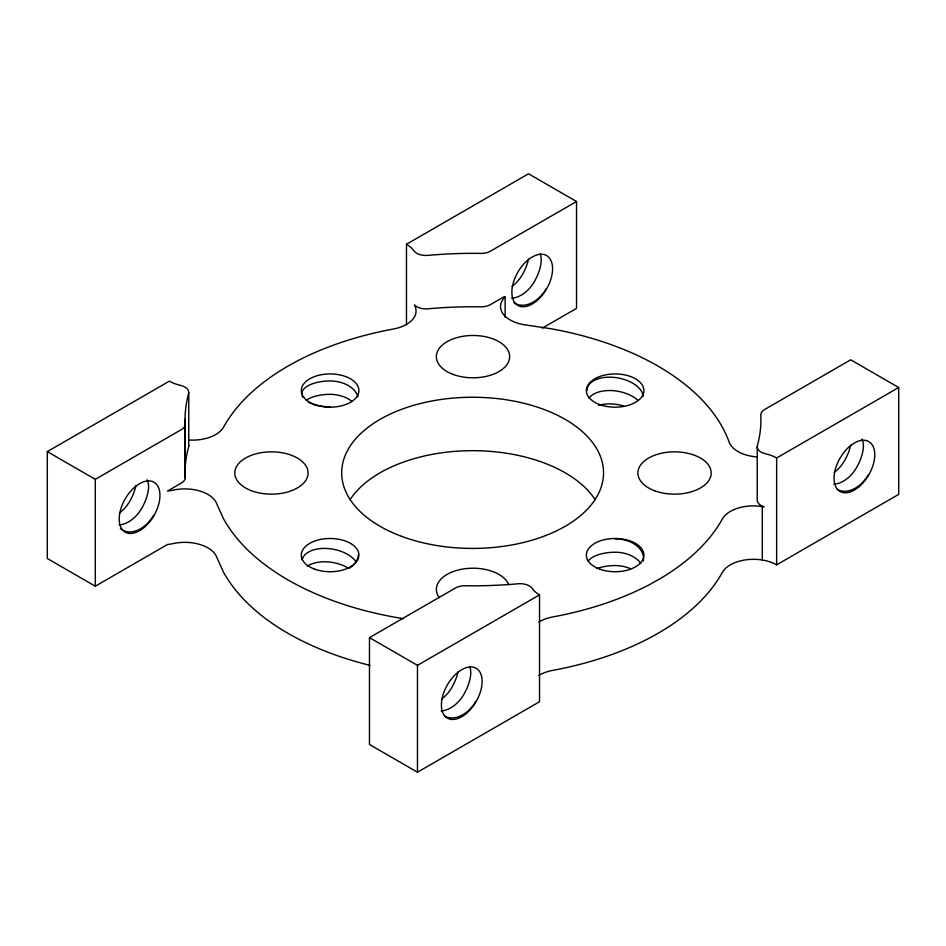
<?xml version="1.0" encoding="UTF-8"?>
<svg xmlns="http://www.w3.org/2000/svg" width="946" height="946" viewBox="0 0 946 946"><rect width="100%" height="100%" fill="white"/><g stroke="black" fill="none" stroke-linecap="round" stroke-linejoin="round"><path stroke-width="1.42" d="M505.14 317.288L505.14 297.079L504.324 296.606L490.501 304.577A12.96 7.485 0 0 1 481.301 306.835L476.879 306.776A288.246 166.413 0 0 0 427.982 308.81A13.114 7.568 0 0 1 414.431 304.931L414.856 305.972A32.72 18.885 0 0 1 393.087 329.078A262.279 151.419 0 0 0 295.4 361.987L287.915 366.137A262.267 151.419 0 0 0 223.729 426.859A32.72 18.885 0 0 1 189.2 440.032M505.14 297.079L503.39 298.889A32.72 18.885 0 0 0 526.615 325.093L551.116 328.759A261.711 151.1 0 0 1 729.141 442.078A32.72 18.885 0 0 0 757.439 456.977M369.969 665.345A261.711 151.1 0 0 1 223.114 571.419L216.811 557.383A32.72 18.885 0 0 0 171.439 543.974L167.466 544.506L95.298 586.201L47.3 558.483L47.3 451.62L169.358 381.155A32.72 18.896 0 0 0 180.568 385.389A13.114 7.568 0 0 1 188.609 393.571A288.246 166.413 0 0 0 185.097 421.81L185.191 477.789A12.96 7.485 0 0 1 181.277 483.099L167.454 491.08L171.439 490.536A32.72 18.885 0 0 1 216.811 503.946L223.114 517.994A261.711 151.1 0 0 0 403.587 618.708M406.473 324.774L406.473 244.257L528.53 173.792L576.528 201.51L576.528 308.372L542.342 328.108M95.298 586.201L95.298 479.338L181.277 429.673A12.96 7.485 0 0 0 185.191 424.364M576.528 201.51L490.501 251.139A12.96 7.485 0 0 1 481.301 253.41L476.879 253.351A288.246 166.413 0 0 0 427.982 255.385A13.114 7.568 0 0 1 413.804 250.737A32.72 18.885 0 0 0 406.473 244.257M369.472 637.628L455.499 587.998A12.96 7.485 0 0 1 464.699 585.74L469.121 585.787A288.246 166.413 0 0 0 518.018 583.765A13.114 7.568 0 0 1 532.196 588.4A32.72 18.885 0 0 0 539.527 594.88L539.527 701.743L417.47 772.208L369.472 744.49L369.472 637.628L417.47 665.345L417.47 772.208M417.47 665.345L539.527 594.88M898.7 387.517L850.702 359.799L764.723 409.464A12.96 7.485 0 0 0 760.809 414.774L760.903 417.328A288.246 166.413 0 0 1 757.391 445.566A13.114 7.568 0 0 0 765.432 453.749A32.72 18.896 0 0 1 776.642 457.982L898.7 387.517L898.7 494.38L776.642 564.845A32.72 18.885 0 0 0 765.432 560.611L762.299 560.008A32.72 18.885 0 0 0 722.271 572.567A262.267 151.419 0 0 1 658.085 633.288L650.6 637.438A262.279 151.419 0 0 1 552.913 670.347A32.72 18.885 0 0 0 538.83 675.444M538.83 622.007A32.72 18.885 0 0 1 552.913 616.922A262.279 151.419 0 0 0 650.6 584.013L658.085 579.863A262.267 151.419 0 0 0 722.271 519.141A32.72 18.885 0 0 1 762.299 506.571L764.108 506.82A13.114 7.568 0 0 1 757.238 499.831L757.238 446.406M47.3 451.62L95.298 479.338M185.191 477.789L185.097 475.235A288.246 166.413 0 0 1 188.609 447.009A13.114 7.568 0 0 0 188.739 445.318M776.642 457.982L776.642 564.845M762.299 506.571L762.299 560.008M188.762 392.732L188.762 446.169M185.073 419.22L185.073 472.657M350.257 499.358A130.926 75.585 0 0 1 472.965 450.674A130.926 75.585 0 0 1 595.211 499.736M439.37 597.766A36.646 21.155 0 0 1 461.672 569.244A36.646 21.155 0 0 1 508.759 584.746M469.689 666.611A28.486 12.806 -60 0 1 463.859 694.399A28.486 19.712 -60 0 1 441.203 710.966M458.065 671.826A28.486 12.806 -60 0 1 451.857 687.482A28.486 19.712 -60 0 1 441.581 699.082M475.838 701.329A28.486 19.712 -60 0 1 444.573 716.039M586.958 390.556A28.475 16.271 10.1 0 1 614.25 377.407A28.475 16.271 10.1 0 1 643.245 396.197M588.956 398.124A28.475 16.271 10.1 0 1 611.613 390.568A28.475 16.271 10.1 0 1 637.911 400.324M598.57 405.396A28.475 16.271 10.1 0 1 623.84 406.047M330.095 406.827A28.475 12.937 0 0 1 312.014 403.859M310.678 403.315A28.475 12.937 0 0 1 308.242 402.133M302.602 397.107A28.475 12.937 0 0 1 302.212 396.315M301.762 394.707A28.475 12.937 0 0 1 330.095 380.966A28.475 19.606 0 0 1 357.978 396.894M351.959 401.435A28.475 19.606 0 0 0 330.095 394.328A28.475 12.937 0 0 0 306.137 400.324M307.32 566.169A28.475 16.271 10.1 0 1 348.057 567.99M302.152 559.772A28.475 16.271 10.1 0 1 326.583 548.455A28.475 16.271 10.1 0 1 356.275 562.208M358.274 555.125A28.475 16.271 -10.1 0 1 349.381 568.108M640.809 563.461A28.475 19.606 0 0 0 615.137 552.216A28.475 12.937 0 0 0 588.14 561.132M630.332 568.629A28.475 19.606 0 0 0 615.137 565.566A28.475 12.937 0 0 0 597.056 568.534M615.137 538.853A28.475 19.606 0 0 1 643.292 560.919M540.142 253.918A28.486 12.806 -60 0 1 534.301 281.707A28.486 19.712 -60 0 1 511.656 298.274M528.518 259.133A28.486 12.806 -60 0 1 522.31 274.789A28.486 19.712 -60 0 1 512.034 286.39M546.291 288.636A28.486 19.712 -60 0 1 513.974 302.685M147.091 479.776A28.486 12.806 -60 0 1 141.675 508.392A28.486 19.712 -60 0 1 119.019 524.959M135.881 485.806A28.486 12.806 -60 0 1 129.673 501.463A28.486 19.712 -60 0 1 119.397 513.075M153.654 515.31A28.486 19.712 -60 0 1 120.367 528.601M861.901 439.11A28.486 12.806 -60 0 1 856.485 467.726A28.486 19.712 -60 0 1 833.828 484.281M850.691 445.14A28.486 12.806 -60 0 1 844.482 460.797A28.486 19.712 -60 0 1 834.218 472.397M868.475 474.644A28.486 19.712 -60 0 1 837.198 489.366M401.589 536.335A130.926 75.585 0 0 0 603.382 476.595A130.926 75.585 0 0 0 412.87 405.574A130.926 75.585 0 0 0 401.589 536.335M654.632 490.761A36.646 21.155 0 0 0 711.144 474.076A36.646 21.155 0 0 0 657.86 454.163A36.646 21.155 0 0 0 654.632 490.761M453.217 374.45A36.646 21.155 0 0 0 509.61 357.623A36.646 21.155 0 0 0 456.185 337.84A36.646 21.155 0 0 0 453.217 374.45M251.281 490.667A36.646 21.155 0 0 0 308.029 474.253A36.646 21.155 0 0 0 255.042 454.08A36.646 21.155 0 0 0 251.281 490.667M599.965 404.687A28.794 16.626 0 0 0 643.907 391.076A28.794 16.626 0 0 0 601.526 375.905A28.794 16.626 0 0 0 599.965 404.687M599.965 569.244A28.794 16.626 0 0 0 643.907 555.645A28.794 16.626 0 0 0 601.526 540.462A28.794 16.626 0 0 0 599.965 569.244M314.923 569.244A28.794 16.626 0 0 0 358.877 555.645A28.794 16.626 0 0 0 316.496 540.462A28.794 16.626 0 0 0 314.923 569.244M314.923 404.687A28.794 16.626 0 0 0 358.877 391.076A28.794 16.626 0 0 0 316.496 375.905A28.794 16.626 0 0 0 314.923 404.687M466.425 713.402A28.794 16.626 -60 0 0 476.607 668.538A28.794 16.626 -60 0 0 442.279 697.663A28.794 16.626 -60 0 0 466.425 713.402M144.241 527.395A28.794 16.626 -60 0 0 154.435 482.531A28.794 16.626 -60 0 0 120.095 511.644A28.794 16.626 -60 0 0 144.241 527.395M859.051 486.717A28.794 16.626 -60 0 0 869.244 441.853A28.794 16.626 -60 0 0 834.904 470.978A28.794 16.626 -60 0 0 859.051 486.717M536.867 300.71A28.794 16.626 -60 0 0 547.06 255.846A28.794 16.626 -60 0 0 512.732 284.971A28.794 16.626 -60 0 0 536.867 300.71"/></g></svg>
